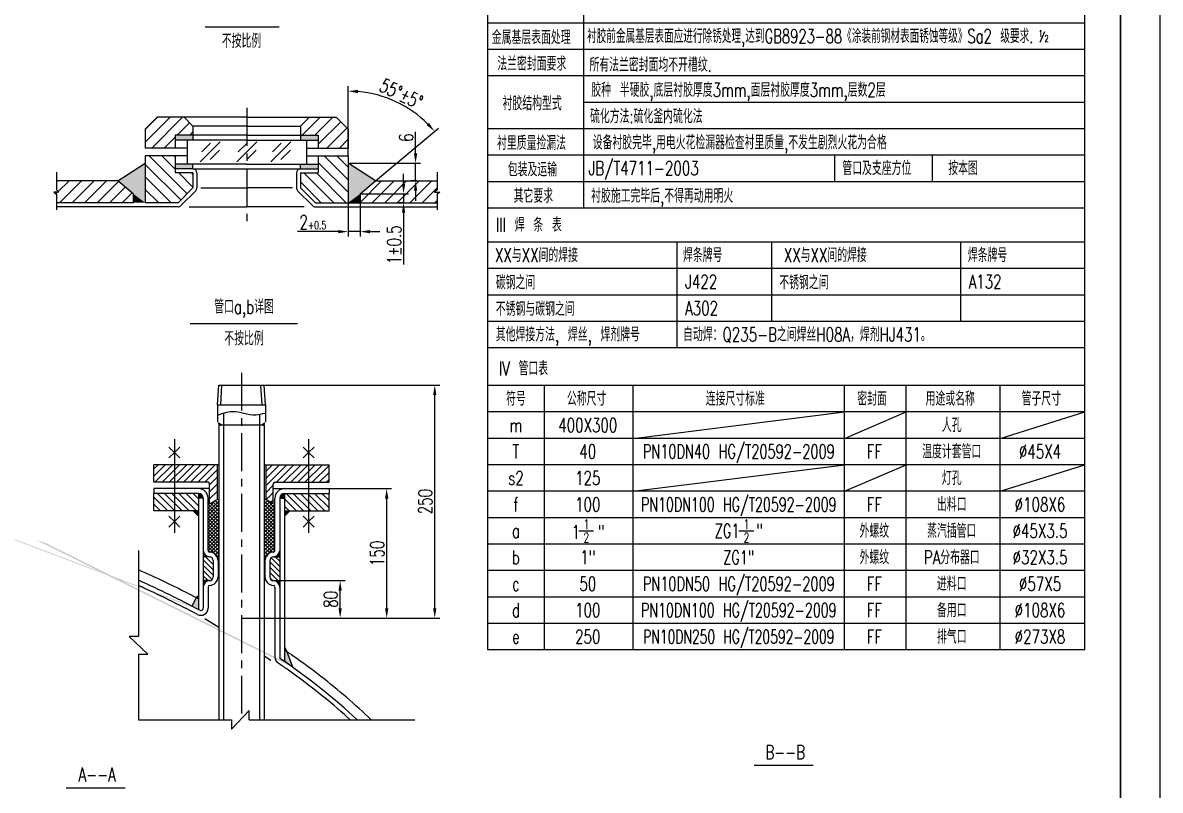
# Model space of a CAD drawing. Header units: millimetres. Extents: x 1968 to 8007, y 3243 to 11653.
# Drawn here: x 5148 to 8007, y 7640 to 9570 of the extents above; entities that cross this region are included whole.
import ezdxf
from ezdxf.enums import TextEntityAlignment as Align

# ---------------------------------------------------------------- set-up
doc = ezdxf.new("R2010")
doc.units = ezdxf.units.MM
doc.linetypes.add('CENTER', pattern=[50.8, 31.75, -6.35, 6.35, -6.35])
for name, color, linetype in [('1', 2, 'Continuous'), ('2', 1, 'Continuous'), ('K1', 4, 'Continuous'), ('尺寸线', 4, 'Continuous')]:
    doc.layers.add(name, color=color, linetype=linetype)
doc.styles.add('汉字仿宋', font='txt.shx', dxfattribs={"width": 0.7071, "bigfont": 'hzfs.shx'})
doc.dimstyles.new('绘图', dxfattribs={"dimscale": 10, "dimtxt": 3.5, "dimasz": 2.5, "dimexe": 1.25, "dimexo": 0, "dimtad": 1, "dimdec": 0, "dimdsep": 46, "dimtxsty": '汉字仿宋', "dimcen": 2.5, "dimclrd": 4, "dimclre": 4, "dimclrt": 7, "dimadec": 0, "dimazin": 0, "dimtfac": 1, "dimtdec": 0, "dimtmove": 0, "dimatfit": 0, "dimldrblk": 'NONE', "dimfxl": 0, "dimlwd": 25, "dimlwe": 25, "dimarcsym": 0})
pattern_1 = [(45, (-3859.863, 2656.798), (-15.71545, 15.71545), [])]

# ---------------------------------------------------------------- blocks, each defined once
blk = doc.blocks.new('*D9')
at = {"color": 4, "lineweight": 25}
for p, q in [((5793.8, 8166.9), (5958.3, 8166.9)), ((5945.8, 8097.7), (5945.8, 8141.9)), ((5697.7, 8072.7), (5958.3, 8072.7))]:
    blk.add_line(p, q, dxfattribs=at)
at = {"color": 4, "lineweight": -3}
for points in [[(5941.6, 8141.9), (5949.9, 8141.9), (5945.8, 8166.9)], [(5941.6, 8097.7), (5949.9, 8097.7), (5945.8, 8072.7)]]:
    blk.add_solid(points, dxfattribs=at)
at = {"layer": 'Defpoints', "color": 0, "lineweight": -3}
for p in [(5793.8, 8166.9), (5945.8, 8166.9), (5697.7, 8072.7)]:
    blk.add_point(p, dxfattribs=at)
at = {"color": 7, "insert": (5922, 8119.8), "char_height": 35, "attachment_point": 5, "rotation": 90, "style": '汉字仿宋'}
blk.add_mtext('80', dxfattribs=at)
blk = doc.blocks.new('_None')
blk = doc.blocks.new('*D10')
at = {"color": 4, "lineweight": 25}
for p, q in [((5917.8, 8398.3), (6075.2, 8398.3)), ((6062.7, 8097.7), (6062.7, 8373.3)), ((5881.5, 8072.7), (6075.2, 8072.7))]:
    blk.add_line(p, q, dxfattribs=at)
at = {"color": 4, "lineweight": -3}
for points in [[(6058.5, 8373.3), (6066.9, 8373.3), (6062.7, 8398.3)], [(6058.5, 8097.7), (6066.9, 8097.7), (6062.7, 8072.7)]]:
    blk.add_solid(points, dxfattribs=at)
at = {"layer": 'Defpoints', "color": 0, "lineweight": -3}
for p in [(5917.8, 8398.3), (6062.7, 8398.3), (5881.5, 8072.7)]:
    blk.add_point(p, dxfattribs=at)
at = {"color": 7, "insert": (6039, 8235.5), "char_height": 35, "attachment_point": 5, "rotation": 90, "style": '汉字仿宋'}
blk.add_mtext('150', dxfattribs=at)
blk = doc.blocks.new('*D11')
at = {"color": 4, "lineweight": 25}
for p, q in [((5754.8, 8658.7), (6196.1, 8658.7)), ((6183.6, 8097.7), (6183.6, 8633.7)), ((6004.2, 8072.7), (6196.1, 8072.7))]:
    blk.add_line(p, q, dxfattribs=at)
at = {"color": 4, "lineweight": -3}
for points in [[(6179.4, 8633.7), (6187.7, 8633.7), (6183.6, 8658.7)], [(6179.4, 8097.7), (6187.7, 8097.7), (6183.6, 8072.7)]]:
    blk.add_solid(points, dxfattribs=at)
at = {"layer": 'Defpoints', "color": 0, "lineweight": -3}
for p in [(5754.8, 8658.7), (6183.6, 8658.7), (6004.2, 8072.7)]:
    blk.add_point(p, dxfattribs=at)
at = {"color": 7, "insert": (6159.8, 8365.7), "char_height": 35, "attachment_point": 5, "rotation": 90, "style": '汉字仿宋'}
blk.add_mtext('250', dxfattribs=at)
blk = doc.blocks.new('*D12')
at = {"color": 4, "lineweight": 25}
for p, q in [((5965.9, 9235.1), (5965.9, 9410.3)), ((6034.8, 9172.2), (6192.6, 9304.6))]:
    blk.add_line(p, q, dxfattribs=at)
blk.add_arc((5965.9, 9114.3), 283.5, 45.0547, 84.9453, dxfattribs=at)
at = {"color": 4, "lineweight": -3}
for points in [[(5990.7, 9392.5), (5991.1, 9400.9), (5965.9, 9397.8)], [(6169.2, 9317.8), (6163.1, 9312.2), (6183, 9296.6)]]:
    blk.add_solid(points, dxfattribs=at)
at = {"layer": 'Defpoints', "color": 0, "lineweight": -3}
for p in [(6047.2, 9385.9), (5965.9, 9235.1), (6034.8, 9172.2), (5995.9, 9139.5), (5965.9, 9117)]:
    blk.add_point(p, dxfattribs=at)
at = {"color": 7, "insert": (6099.3, 9391.1), "char_height": 35, "attachment_point": 5, "rotation": 334.254, "style": '汉字仿宋'}
blk.add_mtext('55%%d%%p5%%d', dxfattribs=at)
blk = doc.blocks.new('*D13')
at = {"color": 4, "lineweight": 25}
for p, q in [((6135.3, 9241.3), (6135.3, 9295.3)), ((5965.9, 9216.3), (6147.8, 9216.3)), ((6135.3, 9172.2), (6135.3, 9216.3)), ((6138.3, 9172.2), (6122.8, 9172.2)), ((6135.3, 9147.2), (6135.3, 9122.2))]:
    blk.add_line(p, q, dxfattribs=at)
at = {"color": 4, "lineweight": -3}
for points in [[(6131.2, 9241.3), (6139.5, 9241.3), (6135.3, 9216.3)], [(6131.2, 9147.2), (6139.5, 9147.2), (6135.3, 9172.2)]]:
    blk.add_solid(points, dxfattribs=at)
at = {"layer": 'Defpoints', "color": 0, "lineweight": -3}
for p in [(5965.9, 9216.3), (6135.3, 9216.3), (6138.3, 9172.2)]:
    blk.add_point(p, dxfattribs=at)
at = {"color": 7, "insert": (6111.6, 9280.8), "char_height": 35, "attachment_point": 5, "rotation": 90, "style": '汉字仿宋'}
blk.add_mtext('6', dxfattribs=at)
blk = doc.blocks.new('*D14')
at = {"color": 4, "lineweight": 25}
for p, q in [((6105.1, 9164.5), (6105.1, 9189.5)), ((5995.9, 9139.5), (6117.6, 9139.5)), ((6105.1, 9139.5), (6105.1, 9117)), ((6105.1, 9117), (6092.6, 9117)), ((6105.1, 9092), (6105.1, 8961.9))]:
    blk.add_line(p, q, dxfattribs=at)
at = {"color": 4, "lineweight": -3}
for points in [[(6101, 9164.5), (6109.3, 9164.5), (6105.1, 9139.5)], [(6101, 9092), (6109.3, 9092), (6105.1, 9117)]]:
    blk.add_solid(points, dxfattribs=at)
at = {"layer": 'Defpoints', "color": 0, "lineweight": -3}
for p in [(5995.9, 9139.5), (6105.1, 9117), (6105.1, 9117)]:
    blk.add_point(p, dxfattribs=at)
at = {"color": 7, "insert": (6081.4, 9011.5), "char_height": 35, "attachment_point": 5, "rotation": 90, "style": '汉字仿宋'}
blk.add_mtext('1%%p0.5', dxfattribs=at)
blk = doc.blocks.new('*D15')
at = {"color": 4, "lineweight": 25}
for p, q in [((5965.9, 9117), (5965.9, 9032)), ((5995.9, 9117), (5995.9, 9032)), ((5940.9, 9044.5), (5838.6, 9044.5)), ((5995.9, 9044.5), (5965.9, 9044.5)), ((6020.9, 9044.5), (6045.9, 9044.5))]:
    blk.add_line(p, q, dxfattribs=at)
at = {"color": 4, "lineweight": -3}
for points in [[(5940.9, 9048.6), (5940.9, 9040.3), (5965.9, 9044.5)], [(6020.9, 9048.6), (6020.9, 9040.3), (5995.9, 9044.5)]]:
    blk.add_solid(points, dxfattribs=at)
at = {"layer": 'Defpoints', "color": 0, "lineweight": -3}
for p in [(5965.9, 9117), (5995.9, 9117), (5965.9, 9044.5)]:
    blk.add_point(p, dxfattribs=at)
at = {"color": 7, "insert": (5877.2, 9068.2), "char_height": 35, "attachment_point": 5, "style": '汉字仿宋'}
blk.add_mtext('2{\\H0.5714x;+0.5}', dxfattribs=at)

msp = doc.modelspace()

# ---------------------------------------------------------------- hatches: boundary and pattern name
at = {"linetype": 'Continuous', "lineweight": -3}
h = msp.add_hatch(dxfattribs=at)
h.set_pattern_fill('ANSI31', scale=7, style=0)
h.set_pattern_definition(pattern_1)
h.paths.add_polyline_path([(5965.9, 9302), (5935.9, 9332), (5868.4, 9332), (5845.9, 9309.5), (5845.9, 9287), (5890.9, 9287), (5890.9, 9254.6), (5965.9, 9254.6)])
h.paths.add_polyline_path([(5575.9, 9309.5), (5553.4, 9332), (5485.9, 9332), (5455.9, 9302), (5455.9, 9254.6), (5530.9, 9254.6), (5530.9, 9287), (5575.9, 9287)])
h = msp.add_hatch(dxfattribs=at)
h.set_pattern_fill('ANSI31', scale=7, angle=90, style=0)
h.set_pattern_definition([(135, (-3859.863, 2656.798), (-15.71545, -15.71545), [])])
h.paths.add_polyline_path([(5965.9, 9235.1), (5890.9, 9235.1), (5890.9, 9192), (5845.9, 9192), (5845.9, 9154.5), (5883.4, 9117), (5965.9, 9117)])
h.paths.add_polyline_path([(5575.9, 9192), (5530.9, 9192), (5530.9, 9235.1), (5455.9, 9235.1), (5455.9, 9117), (5538.4, 9117), (5575.9, 9154.5)])
h = msp.add_hatch(color=7, dxfattribs=at)
h.paths.add_polyline_path([(5890.9, 9214.5), (5845.9, 9214.5), (5845.9, 9202), (5890.9, 9202)])
h.paths.add_polyline_path([(5575.9, 9214.5), (5530.9, 9214.5), (5530.9, 9202), (5575.9, 9202)])
h = msp.add_hatch()
h.set_pattern_fill('ANSI31', color=256, scale=7, style=0)
h.set_pattern_definition(pattern_1)
h.paths.add_polyline_path([(5425.9, 9117), (5425.9, 9139.5), (5387, 9172.2), (5232.5, 9172.2), (5232.5, 9149.8), (5238.7, 9143.3), (5225.8, 9143.3), (5232.5, 9138.6), (5232.5, 9117)])
h = msp.add_hatch()
h.set_pattern_fill('ANSI31', color=256, scale=7, style=0)
h.set_pattern_definition(pattern_1)
h.paths.add_polyline_path([(6189.3, 9117), (6189.3, 9138.6), (6196, 9143.3), (6183.1, 9143.3), (6189.3, 9149.8), (6189.3, 9172.2), (6034.8, 9172.2), (5995.9, 9139.5), (5995.9, 9117)])
h = msp.add_hatch()
h.set_pattern_fill('ANSI31', scale=4, style=0)
h.set_pattern_definition([(45, (-37316.597, -45949.037), (-8.9802561, 8.9802561), [])])
h.paths.add_polyline_path([(5636.8, 8458.3), (5529.1, 8458.3), (5529.1, 8414.3), (5613.8, 8414.3, -0.414214), (5617.8, 8410.3), (5617.8, 8370.2), (5636.8, 8381.2)])
h.paths.add_polyline_path([(5866.5, 8458.3), (5758.8, 8458.3), (5758.8, 8381.2), (5777.8, 8370.2), (5777.8, 8410.3, -0.414214), (5781.8, 8414.3), (5866.5, 8414.3)])
h.paths.add_polyline_path([(5917.8, 8458.3), (5866.5, 8458.3), (5866.5, 8414.3), (5917.8, 8414.3)])
h.paths.add_polyline_path([(5529.1, 8458.3), (5477.8, 8458.3), (5477.8, 8414.3), (5529.1, 8414.3)])
h = msp.add_hatch()
h.set_pattern_fill('ANSI31', scale=4, angle=90, style=0)
h.set_pattern_definition([(135, (-37316.597, -45959.037), (-8.9802561, -8.9802561), [])])
h.paths.add_polyline_path([(5917.8, 8386.3), (5866.5, 8386.3), (5866.5, 8342.3), (5917.8, 8342.3)])
h.paths.add_polyline_path([(5866.5, 8386.3), (5805.8, 8386.3), (5805.8, 8342.3), (5866.5, 8342.3)])
h.paths.add_polyline_path([(5589.8, 8386.3), (5529.1, 8386.3), (5529.1, 8342.3), (5589.8, 8342.3)])
h.paths.add_polyline_path([(5529.1, 8386.3), (5477.8, 8386.3), (5477.8, 8342.3), (5529.1, 8342.3)])
for points in [[(5589.8, 8386.3, -0.414214), (5601.8, 8374.3), (5589.8, 8374.3)], [(5805.8, 8386.3, 0.414214), (5793.8, 8374.3), (5805.8, 8374.3)], [(5601.8, 8242.9, 0.404171), (5617.2, 8226.9), (5617.2, 8226.9, 0.011227), (5616.8, 8226.9), (5601.8, 8226.9)], [(5793.8, 8242.9, -0.404171), (5778.3, 8226.9), (5778.3, 8226.9, -0.011227), (5778.8, 8226.9), (5793.8, 8226.9)], [(5601.8, 8166.9), (5616.8, 8166.9, 0.010032), (5617.2, 8166.9), (5617.2, 8166.9, 0.403304), (5601.8, 8150.9)], [(5793.8, 8166.9), (5778.8, 8166.9, -0.010032), (5778.4, 8166.9), (5778.4, 8166.9, -0.403304), (5793.8, 8150.9)]]:
    msp.add_hatch(color=7).paths.add_polyline_path(points)
h = msp.add_hatch(color=7)
edge = h.paths.add_edge_path()
edge.add_spline(control_points=[(5589.8, 8121.2), (5588, 8122.1), (5586.1, 8123.1), (5584.3, 8124.1)], knot_values=[3.903662, 3.903662, 3.903662, 3.903662, 3.906713, 3.906713, 3.906713, 3.906713], degree=3, periodic=0)
edge.add_line((5584.3, 8124.1), (5573.2, 8102.8))
edge.add_ellipse((3697.8, 7202.4), major_axis=(-2600, 0), ratio=0.5, start_angle=223.3067, end_angle=223.8382, ccw=False)
edge.add_line((5589.8, 8094), (5589.8, 8121.2))
h = msp.add_hatch()
h.set_pattern_fill('ANSI37', scale=2, style=0)
h.set_pattern_definition([(135, (16098.921, -2556.698), (4.490128, 4.490128), []), (45, (16098.921, -2556.698), (4.490128, -4.490128), [])])
h.paths.add_polyline_path([(5613.8, 8357.9), (5640.8, 8373.5), (5640.8, 8218.2), (5638.8, 8218.2, 0.374211), (5618.5, 8238.8), (5617.3, 8238.9, -0.333761), (5613.8, 8242.3), (5613.8, 8243.1)])
h = msp.add_hatch()
h.set_pattern_fill('ANSI37', scale=2, style=0)
h.set_pattern_definition([(45, (-4703.326, -2556.698), (-4.490128, 4.490128), []), (135, (-4703.326, -2556.698), (-4.490128, -4.490128), [])])
h.paths.add_polyline_path([(5781.8, 8357.9), (5754.8, 8373.5), (5754.8, 8218.2), (5756.8, 8218.2, -0.374211), (5777.1, 8238.8), (5778.3, 8238.9, 0.333761), (5781.8, 8242.3), (5781.8, 8243.1)])
h = msp.add_hatch(color=7)
edge = h.paths.add_edge_path()
edge.add_line((5805.8, 8000.6), (5805.8, 7992.5))
edge.add_spline(control_points=[(5805.8, 7992.5), (5807.8, 7991.1), (5809.8, 7989.7), (5811.8, 7988.3)], knot_values=[10.055051, 10.055051, 10.055051, 10.055051, 10.058921, 10.058921, 10.058921, 10.058921], degree=3, periodic=0)
edge.add_line((5811.8, 7988.3), (5805.8, 8000.6))
edge = h.paths.add_edge_path()
edge.add_spline(control_points=[(5811.8, 7988.3), (5809.8, 7989.7), (5807.8, 7991.1), (5805.8, 7992.5)], knot_values=[10.055051, 10.055051, 10.055051, 10.055051, 10.058921, 10.058921, 10.058921, 10.058921], degree=3, periodic=0)
edge.add_line((5805.8, 7992.5), (5805.8, 7963.3))
edge.add_ellipse((3697.8, 7202.4), major_axis=(-2600, 0), ratio=0.5, start_angle=575.0435, end_angle=575.8288, ccw=False)
edge.add_line((5826.5, 7948.8), (5811.8, 7988.3))
h = msp.add_hatch()
h.set_pattern_fill('ANSI31', scale=3, angle=90, style=0)
h.set_pattern_definition([(135, (-4703.326, -2556.698), (-6.735192, -6.735192), [])])
h.paths.add_polyline_path([(5793.8, 8226.9), (5778.8, 8226.9, 0.414214), (5768.8, 8216.9), (5768.8, 8176.9, 0.414214), (5778.8, 8166.9), (5793.8, 8166.9)])
h.paths.add_polyline_path([(5626.8, 8216.9, 0.414214), (5616.8, 8226.9), (5601.8, 8226.9), (5601.8, 8166.9), (5616.8, 8166.9, 0.414214), (5626.8, 8176.9)])
h = msp.add_hatch(color=7)
edge = h.paths.add_edge_path()
edge.add_line((5589.8, 8128.8), (5584.3, 8124.1))
edge.add_spline(control_points=[(5584.3, 8124.1), (5586.1, 8123.1), (5588, 8122.1), (5589.8, 8121.2)], knot_values=[3.903662, 3.903662, 3.903662, 3.903662, 3.906713, 3.906713, 3.906713, 3.906713], degree=3, periodic=0)
edge.add_line((5589.8, 8121.2), (5589.8, 8128.8))

# ---------------------------------------------------------------- linework, layer by layer
for p, q in [((8007, 3243.2), (8007, 11653.2)), ((7907, 3931.2), (7907, 11403.2)), ((5594, 9220.3), (5644.1, 9270.5)), ((5597.8, 9245.1), (5619.9, 9267.2)), ((5685.9, 9220.3), (5736, 9270.5)), ((5689.8, 9245.1), (5711.9, 9267.2)), ((5771.9, 9220.3), (5822, 9270.5)), ((5775.7, 9245.1), (5797.8, 9267.2)), ((5619.1, 9225.8), (5642.6, 9249.3)), ((5711.1, 9225.8), (5734.6, 9249.3)), ((5797, 9225.8), (5820.6, 9249.3)), ((5387.4, 9171.8), (5455.9, 9216.3)), ((6034.4, 9171.8), (5965.9, 9216.3)), ((5232.5, 9194.1), (5232.5, 9149.8)), ((6189.3, 9194.1), (6189.3, 9149.8)), ((5232.5, 9149.8), (5238.7, 9143.3)), ((5425.9, 9139.5), (5387, 9172.2)), ((5995.9, 9139.5), (6034.8, 9172.2)), ((6189.3, 9149.8), (6183.1, 9143.3)), ((5225.8, 9143.3), (5232.5, 9138.6)), ((5238.7, 9143.3), (5225.8, 9143.3)), ((5232.5, 9138.6), (5232.5, 9099)), ((6183.1, 9143.3), (6196, 9143.3)), ((6196, 9143.3), (6189.3, 9138.6)), ((6189.3, 9138.6), (6189.3, 9099))]:
    msp.add_line(p, q)
at = {"color": 1}
for p, q in [((5606.6, 9559.5), (5792.5, 9559.5)), ((5485.9, 9332), (5455.9, 9302)), ((5710.9, 9332), (5485.9, 9332)), ((5575.9, 9309.5), (5553.4, 9332)), ((5710.9, 9332), (5935.9, 9332)), ((5845.9, 9309.5), (5868.4, 9332)), ((5935.9, 9332), (5965.9, 9302)), ((5455.9, 9302), (5455.9, 9254.6)), ((5710.9, 9309.5), (5575.9, 9309.5)), ((5575.9, 9309.5), (5575.9, 9274.5)), ((5710.9, 9309.5), (5845.9, 9309.5)), ((5845.9, 9309.5), (5845.9, 9274.5)), ((5965.9, 9302), (5965.9, 9254.6)), ((5710.9, 9287), (5530.9, 9287)), ((5530.9, 9287), (5530.9, 9254.6)), ((5710.9, 9274.5), (5530.9, 9274.5)), ((5560.9, 9274.5), (5560.9, 9214.5)), ((5710.9, 9287), (5890.9, 9287)), ((5710.9, 9274.5), (5890.9, 9274.5)), ((5860.9, 9274.5), (5860.9, 9214.5)), ((5890.9, 9287), (5890.9, 9254.6)), ((5560.9, 9254.6), (5455.9, 9254.6)), ((5455.9, 9235.1), (5455.9, 9117)), ((5560.9, 9235.1), (5455.9, 9235.1)), ((5530.9, 9235.1), (5530.9, 9192)), ((5860.9, 9254.6), (5965.9, 9254.6)), ((5860.9, 9235.1), (5965.9, 9235.1)), ((5890.9, 9235.1), (5890.9, 9192)), ((5965.9, 9235.1), (5965.9, 9117)), ((5710.9, 9214.5), (5530.9, 9214.5)), ((5710.9, 9214.5), (5890.9, 9214.5)), ((5575.9, 9192), (5530.9, 9192)), ((5575.9, 9202), (5845.9, 9202)), ((5575.9, 9192), (5575.9, 9154.5)), ((5845.9, 9192), (5845.9, 9154.5)), ((5845.9, 9192), (5890.9, 9192)), ((5387, 9172.2), (5232.5, 9172.2)), ((5425.9, 9139.5), (5387, 9172.2)), ((5575.9, 9154.5), (5538.4, 9117)), ((5595.5, 9154.5), (5710.9, 9154.5)), ((5826.3, 9154.5), (5710.9, 9154.5)), ((5845.9, 9154.5), (5883.4, 9117)), ((5995.9, 9139.5), (6034.8, 9172.2)), ((6034.8, 9172.2), (6189.3, 9172.2)), ((5425.9, 9139.5), (5425.9, 9117)), ((5995.9, 9139.5), (5995.9, 9117)), ((5425.9, 9117), (5232.5, 9117)), ((5538.4, 9117), (5455.9, 9117)), ((5566.3, 9107), (5710.9, 9107)), ((5855.5, 9107), (5710.9, 9107)), ((5883.4, 9117), (5995.9, 9117)), ((5995.9, 9117), (6189.3, 9117)), ((5637.8, 8608.7), (5640.8, 8658.7)), ((5640.8, 8658.7), (5754.8, 8658.7)), ((5757.8, 8608.7), (5754.8, 8658.7)), ((5637.8, 8608.7), (5637.8, 8566.1)), ((5637.8, 8608.7), (5757.8, 8608.7)), ((5757.8, 8608.7), (5757.8, 8566.1)), ((5652.8, 8588.3), (5652.8, 7817.1)), ((5742.8, 8584.9), (5742.8, 7817.1)), ((5640.8, 8558.7), (5640.8, 7817.1)), ((5640.8, 8558.7), (5754.8, 8558.7)), ((5754.8, 8558.7), (5754.8, 7817.1)), ((5477.8, 8414.3), (5477.8, 8458.3)), ((5640.8, 8458.3), (5477.8, 8458.3)), ((5636.8, 8458.3), (5636.8, 8371.2)), ((5754.8, 8458.3), (5917.8, 8458.3)), ((5758.8, 8458.3), (5758.8, 8371.2)), ((5917.8, 8414.3), (5917.8, 8458.3)), ((5613.8, 8414.3), (5477.8, 8414.3)), ((5617.8, 8360.2), (5617.8, 8410.3)), ((5777.8, 8360.2), (5777.8, 8410.3)), ((5781.8, 8414.3), (5917.8, 8414.3)), ((5477.8, 8342.3), (5477.8, 8386.3)), ((5589.8, 8386.3), (5477.8, 8386.3)), ((5589.8, 8386.3), (5589.8, 8094)), ((5805.8, 8386.3), (5805.8, 7963.3)), ((5805.8, 8386.3), (5917.8, 8386.3)), ((5917.8, 8342.3), (5917.8, 8386.3)), ((5601.8, 8374.3), (5589.8, 8374.3)), ((5601.8, 8374.3), (5601.8, 8097.7)), ((5617.8, 8360.2), (5636.8, 8371.2)), ((5777.8, 8360.2), (5758.8, 8371.2)), ((5793.8, 8374.3), (5793.8, 7974.8)), ((5793.8, 8374.3), (5805.8, 8374.3)), ((5589.8, 8342.3), (5477.8, 8342.3)), ((5805.8, 8342.3), (5917.8, 8342.3)), ((5616.8, 8226.9), (5601.8, 8226.9)), ((5626.8, 8216.9), (5626.8, 8176.9)), ((5768.8, 8216.9), (5768.8, 8176.9)), ((5778.8, 8226.9), (5793.8, 8226.9)), ((5616.8, 8166.9), (5601.8, 8166.9)), ((5778.8, 8166.9), (5793.8, 8166.9))]:
    msp.add_line(p, q, dxfattribs=at)
at = {"color": 7, "linetype": 'CENTER', "lineweight": -3, "ltscale": 3}
for p, q in [((5710.9, 9355.6), (5710.9, 9070.9)), ((5697.8, 8689.8), (5697.8, 7817.1))]:
    msp.add_line(p, q, dxfattribs=at)
at = {"color": 7, "linetype": 'Continuous', "lineweight": -3}
for p, q in [((5575.9, 9202), (5575.9, 9214.5)), ((5845.9, 9202), (5845.9, 9214.5)), ((5575.9, 9202), (5530.9, 9202)), ((5585.9, 9192), (5585.9, 9154.5)), ((5835.9, 9192), (5835.9, 9154.5)), ((5845.9, 9202), (5890.9, 9202)), ((5583, 9147.4), (5545.5, 9109.9)), ((5838.8, 9147.4), (5876.3, 9109.9)), ((5538.4, 9107), (5232.5, 9107)), ((5883.4, 9107), (6189.3, 9107)), ((6681.9, 8524.7), (7213.5, 8591.2)), ((7213.5, 8524.7), (7368.7, 8591.2)), ((7604.4, 8524.7), (7817, 8591.2)), ((6681.9, 8391.7), (7213.5, 8458.2)), ((7213.5, 8391.7), (7368.7, 8458.2)), ((7604.4, 8391.7), (7817, 8458.2)), ((6545.4, 8291.8), (6582.7, 8291.8)), ((6947.8, 8291.8), (6985.1, 8291.8))]:
    msp.add_line(p, q, dxfattribs=at)
at = {"color": 1, "linetype": 'Continuous'}
for p, q in [((5568.9, 8813.6), (5838.7, 8813.6)), ((6986.6, 7702.8), (7134.9, 7702.8)), ((5256.9, 7646.2), (5405.3, 7646.2))]:
    msp.add_line(p, q, dxfattribs=at)
at = {"color": 7}
for p, q in [((5645.8, 8608.7), (5648.8, 8658.7)), ((5749.8, 8608.7), (5746.8, 8658.7)), ((5529.1, 8523), (5529.1, 8287)), ((5866.5, 8523), (5866.5, 8287)), ((5529.1, 8489.3), (5515.5, 8502.9)), ((5529.1, 8489.3), (5542.8, 8502.9)), ((5866.5, 8489.3), (5852.8, 8502.9)), ((5866.5, 8489.3), (5880.1, 8502.9)), ((5529.1, 8489.3), (5515.5, 8475.6)), ((5529.1, 8489.3), (5542.8, 8475.6)), ((5866.5, 8489.3), (5852.8, 8475.6)), ((5866.5, 8489.3), (5880.1, 8475.6)), ((5617.8, 8398.3), (5477.8, 8398.3)), ((5477.8, 8398.3), (5477.8, 8386.3)), ((5766.1, 8377), (5759.8, 8370.6)), ((5777.8, 8398.3), (5917.8, 8398.3)), ((5917.8, 8398.3), (5917.8, 8386.3)), ((5613.8, 8242.9), (5613.8, 8374.3)), ((5777.5, 8370.4), (5771.2, 8364.1)), ((5781.8, 8242.9), (5781.8, 8374.3)), ((5529.1, 8315.4), (5515.5, 8329.1)), ((5529.1, 8315.4), (5542.8, 8329.1)), ((5866.5, 8315.4), (5852.8, 8329.1)), ((5866.5, 8315.4), (5880.1, 8329.1)), ((5529.1, 8315.4), (5515.5, 8301.8)), ((5529.1, 8315.4), (5542.8, 8301.8)), ((5866.5, 8315.4), (5852.8, 8301.8)), ((5866.5, 8315.4), (5880.1, 8301.8)), ((5439.1, 8242.9), (5439.1, 8026.5)), ((5777.1, 8238.8), (5778.3, 8238.9)), ((5781.8, 8243.1), (5781.8, 8242.3)), ((5617.2, 8226.9), (5617.2, 8226.9)), ((5638.8, 8218.2), (5640.8, 8218.2)), ((5638.8, 8216.9), (5638.8, 8176.9)), ((5756.8, 8218.2), (5754.8, 8218.2)), ((5756.8, 8216.9), (5756.8, 8176.9)), ((5778.3, 8226.9), (5778.3, 8226.9)), ((5613.8, 8150.9), (5613.8, 8097.7)), ((5617.2, 8166.9), (5617.2, 8166.9)), ((5778.4, 8166.9), (5778.4, 8166.9)), ((5781.8, 8150.9), (5781.8, 7974.8)), ((5584.3, 8124.1), (5573.2, 8102.8)), ((5589.8, 8128.8), (5584.3, 8124.1)), ((5605.9, 8071.9), (5640.8, 8049.8)), ((5439.1, 8026.5), (5415.7, 8026.5)), ((5415.7, 8026.5), (5462.6, 7981.7)), ((5439.1, 7981.7), (5462.6, 7981.7)), ((5439.1, 7981.7), (5439.1, 7817.1)), ((5754.8, 7977.9), (5771.7, 7967.2)), ((5805.8, 8000.6), (5811.8, 7988.3)), ((5811.8, 7988.3), (5826.5, 7948.8)), ((5672.4, 7793.6), (5717.3, 7840.5)), ((5717.3, 7817.1), (5717.3, 7840.5)), ((5439.1, 7817.1), (5672.4, 7817.1)), ((5672.4, 7817.1), (5672.4, 7793.6)), ((5717.3, 7817.1), (6133.3, 7817.1))]:
    msp.add_line(p, q, dxfattribs=at)
at = {"color": 7, "linetype": 'Continuous', "lineweight": -3}
for centre, start, end in [((5575.9, 9192), 0, 90), ((5845.9, 9192), 90, 180), ((5575.9, 9154.5), 315, 0), ((5845.9, 9154.5), 180, 225), ((5538.4, 9117), 270, 315), ((5883.4, 9117), 225, 270)]:
    msp.add_arc(centre, 10, start, end, dxfattribs=at)
at = {"color": 1}
for centre, radius, start, end in [((5613.8, 8410.3), 4, 0, 90), ((5781.8, 8410.3), 4, 90, 180), ((5617.8, 8242.9), 16, 180, 270), ((5777.8, 8242.9), 16, 270, 0), ((5616.8, 8216.9), 10, 0, 90), ((5778.8, 8216.9), 10, 90, 180), ((5616.8, 8176.9), 10, 270, 0), ((5778.8, 8176.9), 10, 180, 270), ((5617.8, 8150.9), 16, 90, 180), ((5777.8, 8150.9), 16, 0, 90), ((5595.8, 8097.7), 6, 241.9708, 360), ((5799.8, 7974.8), 6, 180, 235.6417)]:
    msp.add_arc(centre, radius, start, end, dxfattribs=at)
at = {"color": 7}
for centre, radius, start, end in [((5589.8, 8374.3), 24, 0, 90), ((5589.8, 8374.3), 12, 0, 90), ((5805.8, 8374.3), 24, 90, 180), ((5805.8, 8374.3), 12, 90, 180), ((5617.8, 8242.9), 4, 180, 270), ((5616.8, 8216.9), 22, 0, 87.3868), ((5778.8, 8216.9), 22, 92.6132, 180), ((5777.8, 8242.9), 4, 270, 0), ((5616.8, 8176.9), 22, 272.6132, 0), ((5778.8, 8176.9), 22, 180, 267.3868), ((5617.8, 8150.9), 4, 90, 180), ((5777.8, 8150.9), 4, 0, 90), ((5595.8, 8097.7), 18, 241.9708, 360), ((5799.8, 7974.8), 18, 180, 235.6417)]:
    msp.add_arc(centre, radius, start, end, dxfattribs=at)
at = {"color": 1}
for major_axis, start_param, end_param in [((2600, 0), 0.75406, 0.836928), ((-2600, 0), 3.634101, 3.773065)]:
    msp.add_ellipse((3697.8, 7202.4), major_axis=major_axis, ratio=0.5, start_param=start_param, end_param=end_param, dxfattribs=at)
at = {"color": 7}
msp.add_spline([(5637.8, 8583), (5674.5, 8592.4), (5733.8, 8584), (5757.8, 8588.4)], degree=3, dxfattribs=at)
at = {"color": 1}
for points, knots in [([(5589.8, 8121.2), (5562.4, 8135.5), (5534.3, 8149.6), (5483.8, 8173.8), (5461.6, 8184), (5439.1, 8194)], [3.90366208, 3.90366208, 3.90366208, 3.90366208, 3.94906746, 3.94906746, 3.98357638, 3.98357638, 3.98357638, 3.98357638]), ([(6023.7, 7817.1), (6003.9, 7836.1), (5983.2, 7855), (5920.2, 7909.2), (5875.5, 7943.9), (5820.5, 7982.4), (5813.2, 7987.4), (5805.8, 7992.5)], [9.9022796, 9.9022796, 9.9022796, 9.9022796, 9.9510098, 9.9510098, 10.0447574, 10.0447574, 10.0589212, 10.0589212, 10.0589212, 10.0589212])]:
    msp.add_open_spline(points, degree=3, knots=knots, dxfattribs=at)
at = {"color": 7}
msp.add_open_spline([(5587.3, 8081.8), (5539.9, 8107), (5490.5, 8131.3), (5439.1, 8154.6)], degree=3, dxfattribs=at)
msp.add_open_spline([(5971.1, 7817.1), (5969.2, 7818.8), (5967.2, 7820.6), (5919, 7864.2), (5867.9, 7904.9), (5805, 7949.3), (5797.3, 7954.6), (5789.6, 7959.9)], degree=3, knots=[9.9250325, 9.9250325, 9.9250325, 9.9250325, 9.9296985, 9.9296985, 10.041104, 10.041104, 10.0562503, 10.0562503, 10.0562503, 10.0562503], dxfattribs=at)
for points in [[(5530.9, 9287), (5530.9, 9274.5), (5575.9, 9274.5)], [(5530.9, 9287), (5575.9, 9287), (5575.9, 9274.5)], [(5890.9, 9287), (5845.9, 9287), (5845.9, 9274.5)], [(5890.9, 9287), (5890.9, 9274.5), (5845.9, 9274.5)], [(5455.9, 9216.3), (5387, 9172.2), (5425.9, 9139.5)], [(5425.9, 9139.5), (5425.9, 9139.5), (5455.9, 9216.3), (5455.9, 9117)], [(5455.9, 9216.3), (5455.9, 9117), (5455.9, 9117), (5425.9, 9117)], [(5965.9, 9216.3), (5965.9, 9117), (5965.9, 9117), (5995.9, 9117)], [(5995.9, 9139.5), (5995.9, 9139.5), (5965.9, 9216.3), (5965.9, 9117)], [(5965.9, 9216.3), (6034.8, 9172.2), (5995.9, 9139.5)], [(5455.9, 9117), (5425.9, 9117), (5425.9, 9139.5)], [(5965.9, 9117), (5995.9, 9117), (5995.9, 9139.5)]]:
    msp.add_solid(points)
for points in [[(5640.8, 8554.7), (5651.2, 8558.7), (5637.8, 8566.1)], [(5754.8, 8554.7), (5745.5, 8558.7), (5757.8, 8566.1)], [(5589.8, 8342.3), (5574.1, 8342.3), (5589.8, 8327.4)], [(5805.8, 8342.3), (5821.5, 8342.3), (5805.8, 8327.4)]]:
    msp.add_solid(points, dxfattribs=at)
at = {"layer": '1', "color": 7}
for p, q in [((6317, 9237.2), (7817, 9237.2)), ((7188.1, 9237.2), (7188.1, 9170.7)), ((7433.4, 9237.2), (7433.4, 9170.7)), ((6317, 9170.7), (7817, 9170.7)), ((6317, 9018.7), (7817, 9018.7))]:
    msp.add_line(p, q, dxfattribs=at)
at = {"layer": '2'}
for p, q in [((6317, 8391.7), (6317, 11403.2)), ((7817, 7992.7), (7817, 11403.2)), ((6317, 7992.7), (6317, 8752.7)), ((7817, 8752.7), (6317, 8752.7)), ((7817, 7992.7), (6317, 7992.7))]:
    msp.add_line(p, q, dxfattribs=at)
at = {"layer": '2', "color": 1}
msp.add_line((6317, 9104.2), (7817, 9104.2), dxfattribs=at)
at = {"layer": 'Defpoints', "color": 0, "linetype": 'ByBlock'}
for p in [(5965.9, 9235.1), (5455.9, 9216.3), (5965.9, 9216.3), (5387.4, 9171.8), (5387.4, 9171.8), (6034.4, 9171.8), (6034.4, 9171.8), (5425.9, 9139.5), (5425.9, 9139.5), (5425.9, 9122.9), (5995.9, 9139.5), (5995.9, 9139.5), (5995.9, 9122.9), (5455.9, 9117), (5455.9, 9117), (5965.9, 9117), (5965.9, 9117)]:
    msp.add_point(p, dxfattribs=at)
at = {"layer": 'K1', "const_width": 4}
msp.add_lwpolyline([(2167, 3343.2), (2167, 11403.2), (7907, 11403.2), (7907, 3343.2)], close=True, dxfattribs=at)
at = {"layer": '尺寸线', "color": 7}
for p, q in [((6557.4, 10434.2), (6557.4, 9104.2)), ((6317, 9569.7), (7817, 9569.7)), ((6406.6, 9569.7), (7817, 9569.7)), ((6406.6, 9569.7), (7817, 9569.7)), ((7716, 9546.9), (7704.7, 9520.1)), ((6317, 9503.2), (7817, 9503.2)), ((6317, 9503.2), (7817, 9503.2)), ((6317, 9436.7), (7817, 9436.7)), ((6557.4, 9370.2), (7817, 9370.2)), ((6317, 9303.7), (7817, 9303.7)), ((6317, 9170.7), (7817, 9170.7)), ((6792, 9018.7), (6792, 8752.7)), ((7029.5, 9018.7), (7029.5, 8819.2)), ((7504.5, 9018.7), (7504.5, 8819.2)), ((6317, 8952.2), (7817, 8952.2)), ((6317, 8885.7), (7817, 8885.7)), ((6317, 8819.2), (7817, 8819.2)), ((6317, 8819.2), (7817, 8819.2)), ((6317, 8819.2), (7742, 8819.2)), ((7817, 8657.7), (6317, 8657.7)), ((6459.5, 7992.7), (6459.5, 8657.7)), ((6681.9, 7992.7), (6681.9, 8657.7)), ((7213.5, 7992.7), (7213.5, 8657.7)), ((7368.7, 7992.7), (7368.7, 8657.7)), ((7604.4, 7992.7), (7604.4, 8657.7)), ((7817, 8591.2), (6317, 8591.2)), ((7817, 8524.7), (6317, 8524.7)), ((7817, 8458.2), (6317, 8458.2)), ((7817, 8391.7), (6317, 8391.7)), ((7817, 8325.2), (6317, 8325.2)), ((7817, 8258.7), (6317, 8258.7)), ((7817, 8192.2), (6317, 8192.2)), ((7817, 8125.7), (6317, 8125.7)), ((7817, 8059.2), (6317, 8059.2))]:
    msp.add_line(p, q, dxfattribs=at)

# ---------------------------------------------------------------- texts
at = {"color": 7, "linetype": 'Continuous', "lineweight": -3, "style": '汉字仿宋', "width": 0.7071}
msp.add_text('不按比例', height=35, dxfattribs=at).set_placement((5697.9, 9495.9), align=Align.BOTTOM_CENTER)
at = {"layer": '尺寸线', "color": 7, "style": '汉字仿宋'}
for s, height, width, p in [('金属基层表面处理', 35, 0.7071, (6326.9, 9515.6)), ('衬胶前金属基层表面应进行除锈处理,达到GB8923-88《涂装前钢材表面锈蚀等级》Sa2 级要求.', 35, 0.691781, (6566.2, 9518.6)), ('1', 17.5, 0.7071, (7701.3, 9533.9)), ('2', 17.5, 0.7071, (7715.9, 9521.3)), ('法兰密封面要求', 35, 0.7071, (6340.8, 9449.2)), ('所有法兰密封面均不开槽纹.', 35, 0.7071, (6572.4, 9446.6))]:
    msp.add_text(s, height=height, dxfattribs=dict(at, width=width)).set_placement(p)
at = {"layer": '尺寸线', "color": 7, "style": '汉字仿宋', "width": 0.7071}
for s, p in [('胶种 半硬胶,底层衬胶厚度3mm,面层衬胶厚度3mm,层数2层', (6577.1, 9400.8)), ('衬胶结构型式', (6354.1, 9367.1)), ('硫化方法:硫化釜内硫化法', (6573.8, 9334.4)), ('衬里质量捡漏法', (6340.2, 9267.4)), ('设备衬胶完毕,用电火花检漏器检查衬里质量,不发生剧烈火花为合格', (6580.6, 9268.7)), ('包装及运输', (6367.3, 9200.9)), ('JB/T4711-2003', (6570.1, 9204)), ('管口及支座方位', (7208.1, 9204)), ('按本图', (7474.1, 9204)), ('其它要求', (6381.9, 9134.4)), ('衬胶施工完毕后,不得再动用明火', (6576.6, 9134.6)), ('III 焊 条 表 ', (6337, 9061.5)), ('XX与XX间的焊接', (6334.8, 8985.5)), ('焊条牌号', (6807.5, 8985.5)), ('XX与XX间的焊接', (7060.7, 8985.5)), ('焊条牌号', (7523.4, 8985.5)), ('碳钢之间', (6337, 8916.6)), ('J422', (6812.8, 8918.6)), ('不锈钢之间', (7049.5, 8916.6)), ('A132', (7525.3, 8918.6)), ('不锈钢与碳钢之间', (6337, 8850.1)), ('A302', (6812.8, 8852.1)), ('其他焊接方法, 焊丝, 焊剂牌号', (6337, 8786)), ('自动焊：Q235-B之间焊丝H08A，焊剂HJ431。', (6807.7, 8786)), (' IV 管口表', (6322.5, 8700.5))]:
    msp.add_text(s, height=35, dxfattribs=at).set_placement(p, align=Align.MIDDLE_LEFT)
at = {"layer": '尺寸线', "color": 7, "style": '汉字仿宋'}
for s, height, width, p in [('管口a,b详图', 35, 0.7071, (5704.1, 8855.7)), ('不按比例', 35, 0.7071, (5704.1, 8775.9)), ('符号', 35, 0.7071, (6387.5, 8624.5)), ('公称尺寸', 35, 0.7071, (6565.3, 8624.5)), ('连接尺寸标准', 35, 0.7071, (6939, 8624.5)), ('密封面', 35, 0.7071, (7282.6, 8624.5)), ('用途或名称', 35, 0.7071, (7479.1, 8624.5)), ('管子尺寸', 35, 0.7071, (7708.1, 8624.5)), ('人孔', 35, 0.7071, (7482.9, 8558)), ('m', 35, 0.7071, (6387.5, 8558)), ('400X300', 35, 0.7071, (6568.1, 8558)), ('T', 35, 0.7071, (6387.5, 8491.5)), ('40', 35, 0.7071, (6568.1, 8491.5)), ('PN10DN40 HG/T20592-2009', 35, 0.678563, (6947.7, 8491.5)), ('FF', 35, 0.7071, (7288.4, 8491.5)), ('温度计套管口', 35, 0.7071, (7482.9, 8491.5)), ('%%C45X4', 35, 0.7071, (7704.7, 8491.5)), ('s2', 35, 0.7071, (6387.5, 8425)), ('125', 35, 0.7071, (6568.1, 8425)), ('灯孔', 35, 0.7071, (7482.9, 8425)), ('PN10DN100 HG/T20592-2009', 35, 0.663595, (6947.7, 8358.5)), ('出料口', 35, 0.7071, (7482.9, 8358.5)), ('f', 35, 0.7071, (6387.5, 8358.5)), ('100', 35, 0.7071, (6568.1, 8358.5)), ('FF', 35, 0.7071, (7288.4, 8358.5)), ('%%C108X6', 35, 0.7071, (7704.7, 8358.5)), ('1', 24.5, 0.7071, (6564.7, 8308.6)), ('1', 24.5, 0.7071, (6967.1, 8308.6)), ('a', 35, 0.7071, (6387.5, 8292)), ('1  "', 35, 0.7071, (6568.8, 8289.3)), ('ZG1  "', 35, 0.678563, (6947.7, 8292)), ('外螺纹', 35, 0.7071, (7288.4, 8292)), ('蒸汽插管口', 35, 0.7071, (7482.9, 8292)), ('%%C45X3.5', 35, 0.7071, (7704.7, 8292)), ('2', 24.5, 0.7071, (6564.7, 8275)), ('2', 24.5, 0.7071, (6967.1, 8275)), ('b', 35, 0.7071, (6387.5, 8225.5)), ('1"', 35, 0.7071, (6568.1, 8225.5)), ('ZG1"', 35, 0.673499, (6947.7, 8225.5)), ('外螺纹', 35, 0.7071, (7288.4, 8225.5)), ('PA分布器口', 35, 0.7071, (7482.9, 8225.5)), ('%%C32X3.5', 35, 0.7071, (7704.7, 8225.5)), ('PN10DN50 HG/T20592-2009', 35, 0.678563, (6947.7, 8159)), ('进料口', 35, 0.7071, (7482.9, 8159)), ('c', 35, 0.7071, (6387.5, 8159)), ('50', 35, 0.7071, (6568.1, 8159)), ('FF', 35, 0.7071, (7288.4, 8159)), ('%%C57X5', 35, 0.7071, (7704.7, 8159)), ('d', 35, 0.7071, (6387.5, 8092.5)), ('100', 35, 0.7071, (6568.1, 8092.5)), ('PN10DN100 HG/T20592-2009', 35, 0.663595, (6947.7, 8092.5)), ('FF', 35, 0.7071, (7288.4, 8092.5)), ('备用口', 35, 0.7071, (7482.9, 8092.5)), ('%%C108X6', 35, 0.7071, (7704.7, 8092.5)), ('250', 35, 0.7071, (6568.1, 8026)), ('PN10DN250 HG/T20592-2009', 35, 0.649273, (6947.7, 8026)), ('FF', 35, 0.7071, (7288.4, 8026)), ('排气口', 35, 0.7071, (7482.9, 8026)), ('%%C273X8', 35, 0.7071, (7704.7, 8026)), ('e', 35, 0.7071, (6387.5, 8026)), ('B--B', 35, 0.7071, (7064.5, 7735.9)), ('A--A', 35, 0.7071, (5334.9, 7679.2))]:
    msp.add_text(s, height=height, dxfattribs=dict(at, width=width)).set_placement(p, align=Align.MIDDLE_CENTER)

# ---------------------------------------------------------------- dimensions: what is measured, and where the dimension line sits
dim = msp.add_angular_dim_2l(base=(6047.2, 9385.9), line1=((5995.9, 9139.5), (6034.8, 9172.2)), line2=((5965.9, 9235.1), (5965.9, 9117)), text='55%%d%%p5%%d', dimstyle='绘图', override={"dimazin": 2})
dim.commit()
dim.dimension.update_dxf_attribs({"geometry": '*D12', "text_midpoint": (6089, 9369.7), "dimtype": 162})
dim = msp.add_linear_dim(base=(6135.3, 9216.3), p1=(6138.3, 9172.2), p2=(5965.9, 9216.3), angle=90, text='6', dimstyle='绘图')
dim.commit()
dim.dimension.update_dxf_attribs({"geometry": '*D13', "text_midpoint": (6111.6, 9280.8)})
dim = msp.add_linear_dim(base=(6105.1, 9117), p1=(5995.9, 9139.5), p2=(6105.1, 9117), angle=90, text='1%%p0.5', dimstyle='绘图')
dim.commit()
dim.dimension.update_dxf_attribs({"geometry": '*D14', "text_midpoint": (6105.1, 9011.5), "dimtype": 160})
dim = msp.add_linear_dim(base=(5965.9, 9044.5), p1=(5995.9, 9117), p2=(5965.9, 9117), text='2{\\H0.5714x;+0.5}', dimstyle='绘图')
dim.commit()
dim.dimension.update_dxf_attribs({"geometry": '*D15', "text_midpoint": (5877.2, 9044.5), "dimtype": 160})
at = {"color": 7}
for base, p1, p2, text, picture, middle in [((6183.6, 8658.7), (6004.2, 8072.7), (5754.8, 8658.7), '250', '*D11', (6159.8, 8365.7)), ((6062.7, 8398.3), (5881.5, 8072.7), (5917.8, 8398.3), '150', '*D10', (6039, 8235.5)), ((5945.8, 8166.9), (5697.7, 8072.7), (5793.8, 8166.9), '80', '*D9', (5922, 8119.8))]:
    dim = msp.add_linear_dim(base=base, p1=p1, p2=p2, angle=90, text=text, dimstyle='绘图', dxfattribs=at)
    dim.commit()
    dim.dimension.update_dxf_attribs({"geometry": picture, "text_midpoint": middle})

doc.saveas('drawing.dxf')
